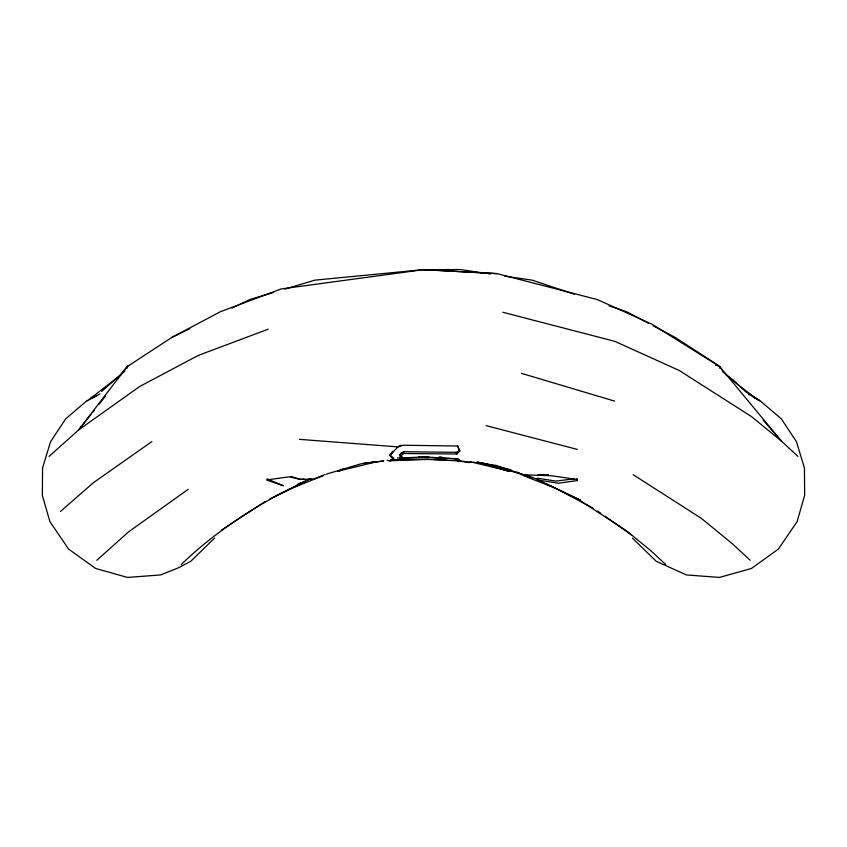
<?xml version="1.0" encoding="UTF-8"?>
<svg xmlns="http://www.w3.org/2000/svg" width="847" height="847" viewBox="0 0 847 847"><rect width="100%" height="100%" fill="white"/><g stroke="black" fill="none" stroke-linecap="round" stroke-linejoin="round"><path stroke-width="1.27" d="M121.089 374.734L87.315 400.8L99.999 393.866M127.018 368.307L127.283 366.423L128.5 365.512M403.564 451.726L403.638 453.516L400.239 456.311L399.625 455.146L400.62 453.484L403.564 451.726L455.834 452.319L459.847 450.996L456.861 453.992L400.62 453.484L400.239 456.311L403.087 457.878L428.762 456.777M392.934 451.324L390.266 455.633L393.791 459.656L389.811 460.916L391.25 459.508M341.892 469.418L338.091 471.44L344.03 468.645M391.981 452.224L389.768 455.315L393.791 459.656M127.283 366.423L78.676 429.905L49.041 456.417M90.936 414.49L78.676 429.905L139.713 386.465L198.357 355.38L268.139 329.208M92.567 412.425L94.208 410.372M99.11 404.21L105.642 395.983M117.257 378.683L127.251 366.603L172.195 337.201L189.844 328.636M455.834 452.319L456.861 453.992L458.968 450.784L458.206 446.295L457.549 446.009L403.236 445.236L398.037 446.898L389.768 455.315L393.919 458.195M214.545 538.11L190.808 561.286L177.521 568.21L160.581 574.933L127.505 577.432L95.563 568.453L68.628 549.1L49.931 521.699L42.35 495.357L42.562 467.936L50.566 441.711L65.674 418.842L87.315 400.387M96.812 560.28L128.479 531.927L188.182 489.333M181.237 564.557C218.748 528.21 263.481 500.524 310.743 478.703M469.143 462.589L457.412 460.8L423.151 459.265L403.363 459.699L402.05 458.269L399.657 458.111L400.239 459.9L402.05 458.269L423.479 457.454L458.576 458.936M456.491 459.138L457.412 460.8L458.883 459.498M101.619 391.452L124.943 370.965M60.433 511.482L93.636 482.525L151.867 441.594M93.594 397.603L96.325 395.284M221.469 530.169L264.878 501.646M300.505 482.906L297.138 484.77L309.653 479.063M171.899 337.392L220.453 311.685L281.193 288.943L423.5 269.653L460.546 269.568L485.267 273.232M232.173 308.075L249.812 299.51L273.602 292.437M269.42 499.074L293.2 487.607L323.226 475.728M276.567 495.442L305.195 482.112M90.925 398.154L96.505 395.591M397.052 447.121L401.287 445.162M324.93 474.564L313.972 478.926L300.452 479.413L289.166 476.829L266.477 479.953L283.343 485.765L267.218 478.904M326.19 474.193L361.373 463.711L383.797 460.98L362.844 463.447M284.867 289.081L314.915 280.145L423.5 269.653L496.882 273.613L597.421 299.605L652.126 324.285L719.759 366.666L781.305 440.991L797.948 456.406M338.345 471.059L375.306 462.123M457.412 460.8L459.942 460.196L456.554 458.746L418.524 456.628M371.494 462.335L374.088 461.954M576.807 478.481L577.305 480.545L558.427 483.214L537.729 480.058L537.22 478.216L555.96 481.096L574.202 478.809M303.914 479.031L300.452 479.413L291.05 476.459M397.402 458.047L400.006 457.878M390.848 460.048L399.996 459.476M400.239 459.9L403.363 459.699M577.305 480.545L576.669 479.413L551.45 475.739L523.827 474.828L496.162 465.437L470.064 461.742L508.571 470.9L510.985 469.905L482.112 462.854M548.094 474.807L537.909 475.156L548.189 474.818M439.106 456.967L441.7 457.009M428.455 459.349L389.419 460.832L387.058 460.196M434.723 459.487L446.803 459.921M423.5 269.653L496.882 273.613M516.988 472.012L523.774 475.728L553.822 487.618L580.29 500.079L537.464 479.593M299.489 439.349L398.037 446.898M471.461 462.43L455.199 460.292M487.872 273.613L490.477 273.994M504.791 276.111L532.128 280.156L574.33 294.248M715.63 365.057L718.002 365.533M715.959 364.877L719.728 366.423L722.512 370.795M502.779 312.257L614.774 341.33L679.167 370.425L751.458 416.565L781.305 440.991L763.147 420.091M486.136 425.649L577.347 449.418M478.417 462.176L510.116 470.826L509.058 471.43L505.479 469.757M477.105 461.901L509.058 471.43L505.511 469.757M505.786 469.587L522.144 474.362M521.456 373.347L614.636 401.118M609.088 305.852L626.462 311.654L648.474 323.3M525.532 474.712L538.724 479.921M524.558 475.379L531.821 478.417M748.769 394.437L751.988 395.835M506.21 469.81L508.571 470.9M753.11 397.021L758.626 400.176M550.052 485.511L554.69 487.819M546.23 483.902L549.618 485.649M653.101 325.746L675.112 337.392L718.489 365.502M555.854 488.391L593.165 508.211M399.625 455.146L402.05 456.448M753.068 396.47L759.526 400.313L781.326 418.842L796.445 441.711L804.438 467.936L804.65 495.357L797.069 521.71L778.372 549.1L751.437 568.453L719.495 577.432L686.419 574.933L656.192 561.286L632.455 538.11M633.154 474.68L701.369 518.364L732.136 543.562L750.177 560.269M579.348 500.037L626.536 530.825L650.888 550.783L665.753 564.547M597.569 511.048L600.809 513.261M605.139 516.215L631.724 535.188M725.89 374.713L732.846 379.848L745.371 391.441L759.653 400.896M756.572 398.715L740.31 386.624L722.724 371.748M457.549 446.009L459.847 450.996M719.728 366.423L719.77 368.318"/></g></svg>
